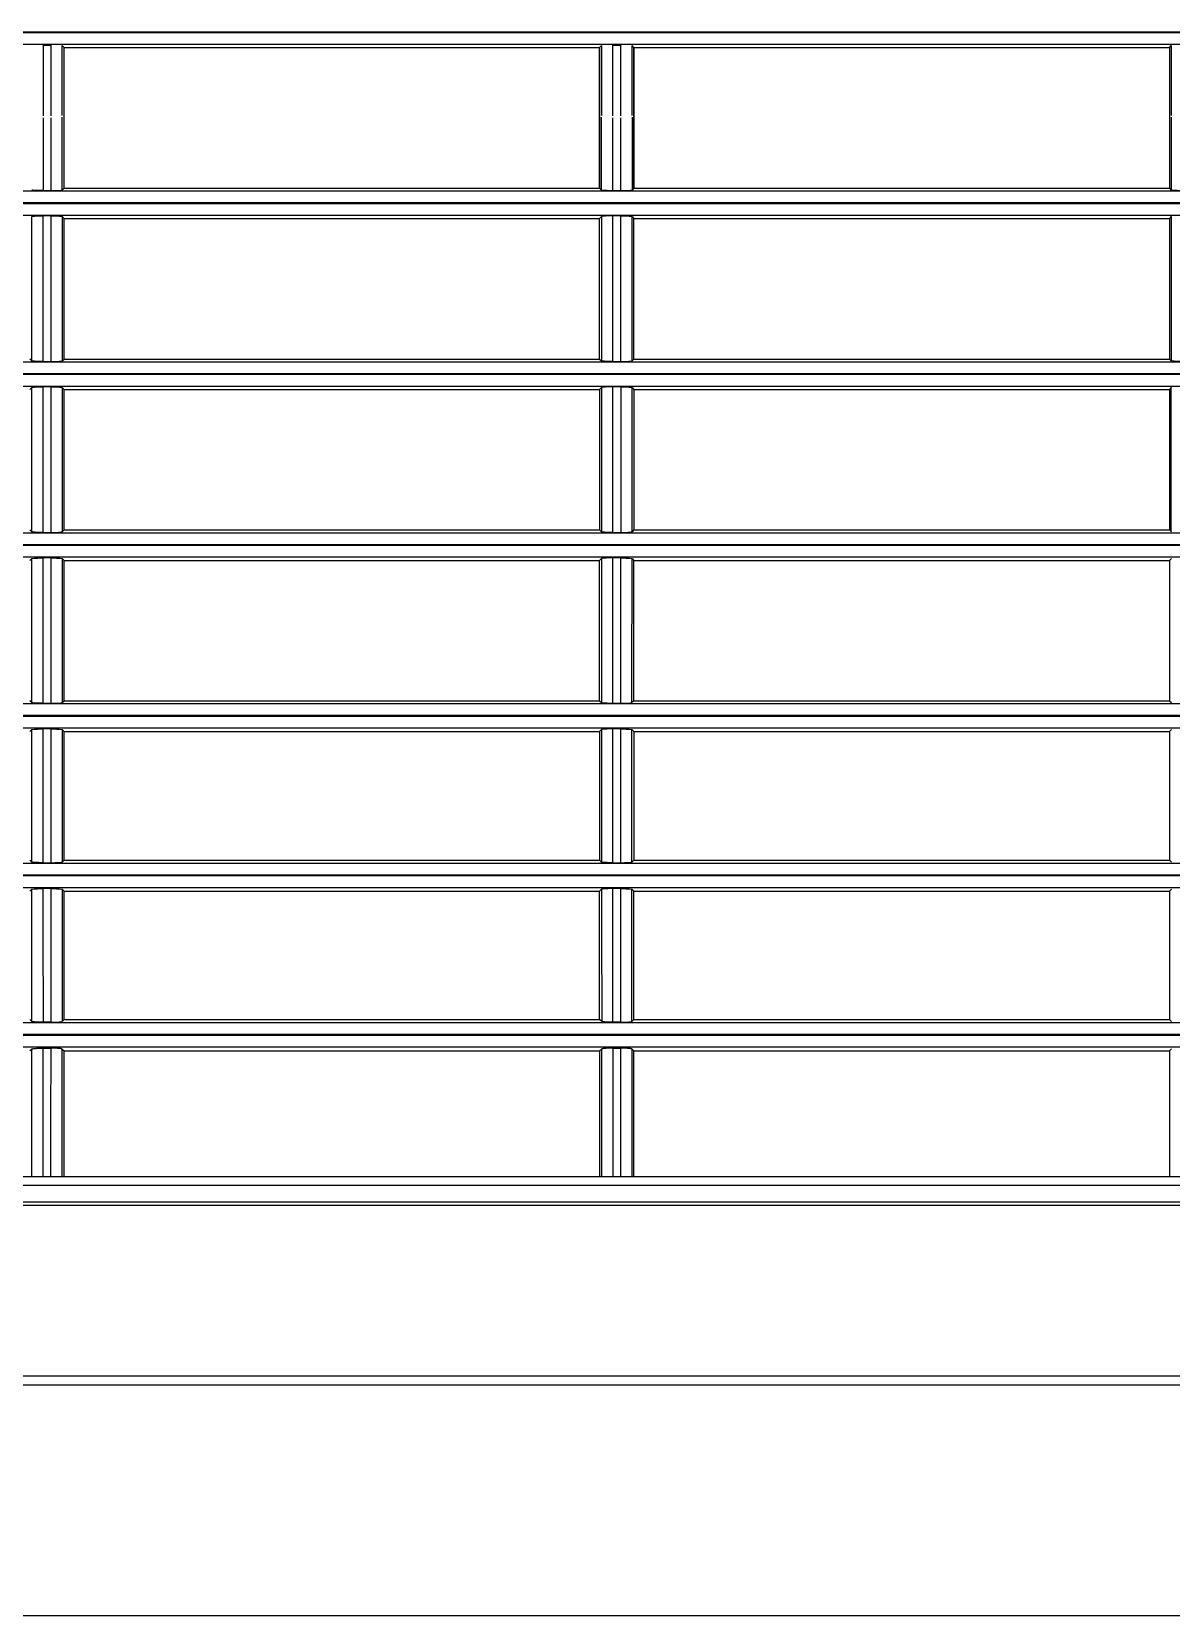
# Model space of a CAD drawing. Header units: millimetres. Extents: x -13830 to 215738, y -24143 to 193994.
# Drawn here: x 53876 to 53976, y 95268.5 to 95407.5 of the extents above; entities that cross this region are included whole.
import ezdxf

# ---------------------------------------------------------------- set-up
doc = ezdxf.new("R2010")
doc.units = ezdxf.units.MM
doc.header["$LTSCALE"] = 100
doc.layers.add('A-Fin-Stone', color=64, linetype='CONTINUOUS')
doc.layers.add('PRANDCM', color=7, linetype='CONTINUOUS')
doc.layers.add('M-2019.7.9', color=6, linetype='CONTINUOUS', lineweight=15)

# ---------------------------------------------------------------- blocks, each defined once
blk = doc.blocks.new('FXAP22-36NVC-F')
at = {"layer": 'PRANDCM', "linetype": 'Continuous'}
for p, q in [((303.89, 449.32), (929.89, 449.32)), ((928.89, 449.42), (304.89, 449.42)), ((928.64, 448.32), (305.14, 448.32)), ((361.73, 448.2), (361.73, 442.06)), ((361.89, 448.04), (361.73, 448.2)), ((408.89, 448.04), (361.89, 448.04)), ((361.89, 448.04), (361.89, 442.06)), ((408.89, 448.04), (409.05, 448.2)), ((408.89, 442.06), (408.89, 448.04)), ((408.89, 448.04), (408.89, 442.1)), ((408.89, 448.04), (408.89, 448.04)), ((409.05, 442.06), (409.05, 448.2)), ((410.05, 448.25), (410.05, 442.05)), ((410.73, 448.25), (410.05, 448.25)), ((410.73, 442.05), (410.73, 448.25)), ((411.73, 448.2), (411.73, 442.06)), ((411.89, 448.04), (411.73, 448.2)), ((411.89, 448.04), (411.89, 448.04)), ((458.89, 448.04), (411.89, 448.04)), ((411.89, 442.06), (411.89, 448.04)), ((411.89, 448.04), (411.89, 442.1)), ((459.05, 448.2), (458.89, 448.04)), ((458.89, 442.06), (458.89, 448.04)), ((459.05, 442.06), (459.05, 448.2)), ((460.73, 448.25), (460.05, 448.25)), ((460.05, 448.25), (460.05, 442.05)), ((460.73, 448.25), (460.73, 442.05)), ((361.89, 442.06), (361.89, 435.68)), ((408.89, 435.68), (408.89, 442.06)), ((408.89, 442.06), (408.89, 435.68)), ((411.89, 442.06), (411.89, 435.68)), ((411.89, 435.68), (411.89, 442.06)), ((458.89, 435.68), (458.89, 442.06)), ((361.73, 441.91), (361.73, 435.52)), ((410.05, 441.87), (410.05, 435.47)), ((459.05, 435.52), (459.05, 441.91)), ((460.05, 441.87), (460.05, 435.47)), ((460.73, 441.87), (460.73, 435.47)), ((305.14, 435.42), (928.64, 435.42)), ((361.89, 435.68), (361.73, 435.52)), ((408.89, 435.68), (361.89, 435.68)), ((408.89, 435.68), (408.89, 435.68)), ((408.89, 435.68), (409.05, 435.52)), ((409.06, 435.51), (409.05, 435.52)), ((409.08, 435.51), (409.06, 435.51)), ((409.11, 435.5), (409.08, 435.51)), ((409.14, 435.5), (409.11, 435.5)), ((409.18, 435.49), (409.14, 435.5)), ((409.23, 435.49), (409.18, 435.49)), ((409.29, 435.48), (409.23, 435.49)), ((409.36, 435.48), (409.29, 435.48)), ((409.43, 435.48), (409.36, 435.48)), ((409.51, 435.48), (409.43, 435.48)), ((409.59, 435.47), (409.51, 435.48)), ((409.68, 435.47), (409.59, 435.47)), ((409.77, 435.47), (409.68, 435.47)), ((409.85, 435.47), (409.77, 435.47)), ((409.95, 435.47), (409.85, 435.47)), ((410.05, 435.47), (409.95, 435.47)), ((410.73, 435.47), (410.05, 435.47)), ((411.89, 435.68), (411.73, 435.52)), ((458.89, 435.68), (411.89, 435.68)), ((411.89, 435.68), (411.89, 435.68)), ((459.05, 435.52), (458.89, 435.68)), ((459.06, 435.51), (459.05, 435.52)), ((459.08, 435.51), (459.06, 435.51)), ((459.11, 435.5), (459.08, 435.51)), ((459.14, 435.5), (459.11, 435.5)), ((459.18, 435.49), (459.14, 435.5)), ((459.23, 435.49), (459.18, 435.49)), ((459.29, 435.48), (459.23, 435.49)), ((459.36, 435.48), (459.29, 435.48)), ((459.43, 435.48), (459.36, 435.48)), ((459.51, 435.48), (459.43, 435.48)), ((459.59, 435.47), (459.51, 435.48)), ((459.68, 435.47), (459.59, 435.47)), ((459.77, 435.47), (459.68, 435.47)), ((459.85, 435.47), (459.77, 435.47)), ((459.95, 435.47), (459.85, 435.47)), ((460.05, 435.47), (459.95, 435.47)), ((460.73, 435.47), (460.05, 435.47)), ((460.73, 435.47), (460.83, 435.47)), ((460.83, 435.47), (460.92, 435.47)), ((460.92, 435.47), (461.01, 435.47)), ((461.01, 435.47), (461.1, 435.47)), ((461.1, 435.47), (461.18, 435.47)), ((461.18, 435.47), (461.27, 435.48)), ((461.27, 435.48), (461.35, 435.48)), ((461.35, 435.48), (461.42, 435.48)), ((461.42, 435.48), (461.48, 435.48)), ((461.48, 435.48), (461.54, 435.49)), ((461.54, 435.49), (461.59, 435.49)), ((461.59, 435.49), (461.64, 435.5)), ((461.64, 435.5), (461.67, 435.5)), ((461.67, 435.5), (461.7, 435.51)), ((461.7, 435.51), (461.72, 435.51)), ((461.72, 435.51), (461.73, 435.52)), ((303.89, 434.32), (929.89, 434.32)), ((929.14, 434.42), (304.64, 434.42)), ((928.64, 433.32), (305.14, 433.32)), ((361.72, 433.21), (361.73, 433.21)), ((361.73, 433.21), (361.89, 433.04)), ((361.89, 433.04), (361.89, 420.68)), ((408.89, 433.04), (361.89, 433.04)), ((409.05, 433.21), (408.89, 433.04)), ((408.89, 420.68), (408.89, 433.04)), ((408.89, 433.04), (408.89, 433.04)), ((409.05, 431.84), (409.05, 433.21)), ((410.05, 433.26), (410.73, 433.26)), ((410.73, 433.26), (410.83, 433.26)), ((410.83, 433.26), (410.92, 433.26)), ((410.92, 433.26), (411.01, 433.25)), ((411.01, 433.25), (411.1, 433.25)), ((411.1, 433.25), (411.19, 433.25)), ((411.19, 433.25), (411.27, 433.25)), ((411.27, 433.25), (411.35, 433.25)), ((411.35, 433.25), (411.42, 433.24)), ((411.42, 433.24), (411.49, 433.24)), ((411.49, 433.24), (411.55, 433.23)), ((411.55, 433.23), (411.6, 433.23)), ((411.6, 433.23), (411.64, 433.23)), ((411.64, 433.23), (411.67, 433.22)), ((411.67, 433.22), (411.7, 433.22)), ((411.7, 433.22), (411.72, 433.21)), ((411.72, 433.21), (411.73, 433.21)), ((411.73, 433.21), (411.89, 433.04)), ((411.73, 433.21), (411.73, 431.84)), ((411.89, 420.68), (411.89, 433.04)), ((411.89, 433.04), (411.89, 433.04)), ((458.89, 433.04), (411.89, 433.04)), ((458.89, 433.04), (459.05, 433.21)), ((458.89, 420.68), (458.89, 433.04)), ((460.05, 433.26), (460.73, 433.26)), ((409.05, 430.54), (409.05, 431.84)), ((411.73, 431.84), (411.73, 430.54)), ((409.05, 429.28), (409.05, 430.54)), ((411.73, 430.54), (411.73, 429.28)), ((409.05, 428.06), (409.05, 429.28)), ((411.73, 429.28), (411.73, 428.06)), ((409.05, 426.85), (409.05, 428.06)), ((409.05, 425.64), (409.05, 426.85)), ((411.73, 428.06), (411.73, 426.85)), ((411.73, 426.85), (411.73, 425.64)), ((409.05, 424.42), (409.05, 425.64)), ((411.73, 425.64), (411.73, 424.42)), ((409.05, 423.17), (409.05, 424.42)), ((411.73, 424.42), (411.73, 423.17)), ((409.05, 421.88), (409.05, 423.17)), ((411.73, 423.17), (411.73, 421.88)), ((409.05, 420.52), (409.05, 421.88)), ((411.73, 421.88), (411.73, 420.52)), ((305.14, 420.42), (928.64, 420.42)), ((361.89, 420.68), (361.73, 420.52)), ((408.89, 420.68), (361.89, 420.68)), ((408.89, 420.68), (409.05, 420.52)), ((408.89, 420.68), (408.89, 420.68)), ((409.06, 420.51), (409.05, 420.52)), ((409.08, 420.51), (409.06, 420.51)), ((409.11, 420.5), (409.08, 420.51)), ((409.14, 420.5), (409.11, 420.5)), ((409.18, 420.5), (409.14, 420.5)), ((409.23, 420.49), (409.18, 420.5)), ((409.29, 420.49), (409.23, 420.49)), ((409.36, 420.48), (409.29, 420.49)), ((409.43, 420.48), (409.36, 420.48)), ((409.51, 420.48), (409.43, 420.48)), ((409.59, 420.48), (409.51, 420.48)), ((409.68, 420.47), (409.59, 420.48)), ((409.77, 420.47), (409.68, 420.47)), ((409.86, 420.47), (409.77, 420.47)), ((409.95, 420.47), (409.86, 420.47)), ((410.05, 420.47), (409.95, 420.47)), ((410.73, 420.47), (410.05, 420.47)), ((411.89, 420.68), (411.73, 420.52)), ((411.89, 420.68), (411.89, 420.68)), ((458.89, 420.68), (411.89, 420.68)), ((459.05, 420.52), (458.89, 420.68)), ((459.06, 420.51), (459.05, 420.52)), ((459.08, 420.51), (459.06, 420.51)), ((459.11, 420.5), (459.08, 420.51)), ((459.14, 420.5), (459.11, 420.5)), ((459.18, 420.5), (459.14, 420.5)), ((459.23, 420.49), (459.18, 420.5)), ((459.29, 420.49), (459.23, 420.49)), ((459.36, 420.48), (459.29, 420.49)), ((459.43, 420.48), (459.36, 420.48)), ((459.51, 420.48), (459.43, 420.48)), ((459.59, 420.48), (459.51, 420.48)), ((459.68, 420.47), (459.59, 420.48)), ((459.77, 420.47), (459.68, 420.47)), ((459.86, 420.47), (459.77, 420.47)), ((459.95, 420.47), (459.86, 420.47)), ((460.05, 420.47), (459.95, 420.47)), ((460.73, 420.47), (460.05, 420.47)), ((460.73, 420.47), (460.83, 420.47)), ((460.83, 420.47), (460.92, 420.47)), ((460.92, 420.47), (461.01, 420.47)), ((461.01, 420.47), (461.1, 420.47)), ((461.1, 420.47), (461.18, 420.48)), ((461.18, 420.48), (461.27, 420.48)), ((461.27, 420.48), (461.34, 420.48)), ((461.34, 420.48), (461.42, 420.48)), ((461.42, 420.48), (461.48, 420.49)), ((461.48, 420.49), (461.54, 420.49)), ((461.54, 420.49), (461.59, 420.5)), ((461.59, 420.5), (461.64, 420.5)), ((461.64, 420.5), (461.67, 420.5)), ((461.67, 420.5), (461.7, 420.51)), ((461.7, 420.51), (461.71, 420.51)), ((461.71, 420.51), (461.73, 420.52)), ((461.73, 420.52), (461.89, 420.68)), ((303.89, 419.32), (929.89, 419.32)), ((929.14, 419.42), (304.64, 419.42)), ((928.64, 418.32), (305.14, 418.32)), ((361.71, 418.2), (361.73, 418.2)), ((361.73, 418.2), (361.89, 418.03)), ((361.89, 418.03), (361.89, 405.69)), ((408.89, 418.03), (361.89, 418.03)), ((409.05, 418.2), (408.89, 418.03)), ((408.89, 418.03), (408.89, 405.69)), ((408.89, 418.03), (408.89, 418.03)), ((409.05, 416.83), (409.05, 418.2)), ((410.05, 418.25), (410.73, 418.25)), ((410.73, 418.25), (410.83, 418.25)), ((410.73, 416.87), (410.73, 418.25)), ((410.83, 418.25), (410.92, 418.25)), ((410.92, 418.25), (411.01, 418.24)), ((411.01, 418.24), (411.1, 418.24)), ((411.1, 418.24), (411.19, 418.24)), ((411.19, 418.24), (411.27, 418.24)), ((411.27, 418.24), (411.35, 418.24)), ((411.35, 418.24), (411.42, 418.23)), ((411.42, 418.23), (411.49, 418.23)), ((411.49, 418.23), (411.55, 418.22)), ((411.55, 418.22), (411.6, 418.22)), ((411.6, 418.22), (411.64, 418.22)), ((411.64, 418.22), (411.67, 418.21)), ((411.67, 418.21), (411.7, 418.21)), ((411.7, 418.21), (411.71, 418.2)), ((411.71, 418.2), (411.73, 418.2)), ((411.73, 418.2), (411.89, 418.03)), ((411.73, 418.2), (411.73, 416.83)), ((411.89, 418.03), (411.89, 405.69)), ((411.89, 418.03), (411.89, 418.03)), ((458.89, 418.03), (411.89, 418.03)), ((458.89, 418.03), (459.05, 418.2)), ((458.89, 405.69), (458.89, 418.03)), ((460.05, 418.25), (460.73, 418.25)), ((461.89, 418.03), (461.73, 418.2)), ((409.05, 415.53), (409.05, 416.83)), ((410.73, 415.56), (410.73, 416.87)), ((411.73, 416.83), (411.73, 415.53)), ((409.05, 414.27), (409.05, 415.53)), ((409.05, 413.05), (409.05, 414.27)), ((410.73, 414.29), (410.73, 415.56)), ((410.73, 413.06), (410.73, 414.29)), ((411.73, 415.53), (411.73, 414.27)), ((411.73, 414.27), (411.73, 413.05)), ((409.05, 411.84), (409.05, 413.05)), ((410.73, 411.84), (410.73, 413.06)), ((411.73, 413.05), (411.73, 411.84)), ((409.05, 410.64), (409.05, 411.84)), ((410.73, 410.63), (410.73, 411.84)), ((411.73, 411.84), (411.73, 410.64)), ((409.05, 409.42), (409.05, 410.64)), ((410.73, 409.4), (410.73, 410.63)), ((411.73, 410.64), (411.72, 409.42)), ((409.05, 408.17), (409.05, 409.42)), ((410.73, 408.14), (410.73, 409.4)), ((411.72, 409.42), (411.72, 408.17)), ((409.05, 406.88), (409.05, 408.17)), ((410.73, 406.84), (410.73, 408.14)), ((411.72, 408.17), (411.72, 406.88)), ((409.05, 405.52), (409.05, 406.88)), ((410.73, 405.47), (410.73, 406.84)), ((411.72, 406.88), (411.72, 405.52)), ((305.14, 405.42), (928.64, 405.42)), ((361.89, 405.69), (361.72, 405.52)), ((408.88, 405.69), (361.89, 405.69)), ((408.88, 405.69), (408.89, 405.69)), ((408.89, 405.69), (409.05, 405.52)), ((409.07, 405.52), (409.05, 405.52)), ((409.08, 405.51), (409.07, 405.52)), ((409.11, 405.51), (409.08, 405.51)), ((409.14, 405.5), (409.11, 405.51)), ((409.19, 405.5), (409.14, 405.5)), ((409.24, 405.5), (409.19, 405.5)), ((409.29, 405.49), (409.24, 405.5)), ((409.36, 405.49), (409.29, 405.49)), ((409.43, 405.48), (409.36, 405.49)), ((409.51, 405.48), (409.43, 405.48)), ((409.59, 405.48), (409.51, 405.48)), ((409.68, 405.48), (409.59, 405.48)), ((409.77, 405.48), (409.68, 405.48)), ((409.86, 405.47), (409.77, 405.48)), ((409.95, 405.47), (409.86, 405.47)), ((410.05, 405.47), (409.95, 405.47)), ((410.73, 405.47), (410.05, 405.47)), ((411.89, 405.69), (411.72, 405.52)), ((458.89, 405.69), (411.89, 405.69)), ((411.89, 405.69), (411.89, 405.69)), ((459.05, 405.52), (458.89, 405.69)), ((459.07, 405.52), (459.05, 405.52)), ((459.08, 405.51), (459.07, 405.52)), ((459.11, 405.51), (459.08, 405.51)), ((459.14, 405.5), (459.11, 405.51)), ((459.19, 405.5), (459.14, 405.5)), ((459.24, 405.5), (459.19, 405.5)), ((459.29, 405.49), (459.24, 405.5)), ((459.36, 405.49), (459.29, 405.49)), ((459.43, 405.48), (459.36, 405.49)), ((459.51, 405.48), (459.43, 405.48)), ((459.59, 405.48), (459.51, 405.48)), ((459.68, 405.48), (459.59, 405.48)), ((459.77, 405.48), (459.68, 405.48)), ((459.86, 405.47), (459.77, 405.48)), ((459.95, 405.47), (459.86, 405.47)), ((460.05, 405.47), (459.95, 405.47)), ((460.73, 405.47), (460.05, 405.47)), ((460.73, 405.47), (460.83, 405.47)), ((460.83, 405.47), (460.92, 405.47)), ((460.92, 405.47), (461.01, 405.48)), ((461.01, 405.48), (461.1, 405.48)), ((461.1, 405.48), (461.18, 405.48)), ((461.18, 405.48), (461.27, 405.48)), ((461.27, 405.48), (461.34, 405.48)), ((461.34, 405.48), (461.42, 405.49)), ((461.42, 405.49), (461.48, 405.49)), ((461.48, 405.49), (461.54, 405.5)), ((461.54, 405.5), (461.59, 405.5)), ((461.59, 405.5), (461.63, 405.5)), ((461.63, 405.5), (461.67, 405.51)), ((461.67, 405.51), (461.69, 405.51)), ((461.69, 405.51), (461.71, 405.52)), ((461.71, 405.52), (461.72, 405.52)), ((461.72, 405.52), (461.89, 405.69)), ((303.89, 404.32), (929.89, 404.32)), ((929.14, 404.42), (304.64, 404.42)), ((928.64, 403.32), (305.14, 403.32)), ((361.72, 403.18), (361.89, 403.02)), ((409.05, 403.18), (408.89, 403.01)), ((409.05, 401.82), (409.05, 403.18)), ((410.05, 403.24), (410.73, 403.24)), ((410.73, 403.24), (410.83, 403.24)), ((410.73, 401.86), (410.73, 403.24)), ((410.83, 403.24), (410.92, 403.23)), ((410.92, 403.23), (411.01, 403.23)), ((411.01, 403.23), (411.1, 403.23)), ((411.1, 403.23), (411.19, 403.23)), ((411.19, 403.23), (411.27, 403.23)), ((411.27, 403.23), (411.35, 403.22)), ((411.35, 403.22), (411.42, 403.22)), ((411.42, 403.22), (411.49, 403.22)), ((411.49, 403.22), (411.55, 403.21)), ((411.55, 403.21), (411.59, 403.21)), ((411.59, 403.21), (411.64, 403.2)), ((411.64, 403.2), (411.67, 403.2)), ((411.67, 403.2), (411.69, 403.19)), ((411.69, 403.19), (411.71, 403.19)), ((411.71, 403.19), (411.72, 403.18)), ((411.72, 403.18), (411.89, 403.01)), ((411.72, 403.18), (411.72, 401.82)), ((458.89, 403.02), (459.05, 403.18)), ((460.05, 403.24), (460.73, 403.24)), ((461.89, 403.02), (461.72, 403.18)), ((361.89, 403.02), (361.89, 390.69)), ((408.88, 403.02), (361.89, 403.02)), ((408.88, 403.02), (408.89, 403.01)), ((408.89, 401.69), (408.89, 403.01)), ((409.05, 400.52), (409.05, 401.82)), ((410.72, 400.55), (410.73, 401.86)), ((411.72, 401.82), (411.72, 400.52)), ((458.89, 403.02), (411.89, 403.02)), ((411.89, 403.02), (411.89, 403.01)), ((411.89, 401.69), (411.89, 403.01)), ((458.89, 390.69), (458.89, 403.02)), ((408.89, 400.42), (408.89, 401.69)), ((408.89, 399.2), (408.89, 400.42)), ((409.05, 399.26), (409.05, 400.52)), ((410.72, 399.28), (410.72, 400.55)), ((411.72, 400.52), (411.72, 399.26)), ((411.89, 400.42), (411.89, 401.69)), ((411.89, 399.2), (411.89, 400.42)), ((408.89, 398.01), (408.89, 399.2)), ((409.05, 398.04), (409.05, 399.26)), ((410.72, 398.05), (410.72, 399.28)), ((411.72, 399.26), (411.72, 398.04)), ((411.89, 398.01), (411.89, 399.2)), ((408.89, 396.83), (408.89, 398.01)), ((409.06, 396.83), (409.05, 398.04)), ((410.72, 396.83), (410.72, 398.05)), ((411.72, 398.04), (411.72, 396.83)), ((411.89, 396.83), (411.89, 398.01)), ((408.89, 395.66), (408.89, 396.83)), ((409.06, 395.63), (409.06, 396.83)), ((410.72, 395.62), (410.72, 396.83)), ((411.72, 396.83), (411.72, 395.63)), ((411.89, 395.66), (411.89, 396.83)), ((408.89, 394.48), (408.89, 395.66)), ((409.06, 394.41), (409.06, 395.63)), ((410.72, 394.39), (410.72, 395.62)), ((411.72, 395.63), (411.72, 394.41)), ((411.89, 394.48), (411.89, 395.66)), ((408.89, 393.26), (408.89, 394.48)), ((409.06, 393.17), (409.06, 394.41)), ((410.72, 393.14), (410.72, 394.39)), ((411.72, 394.41), (411.72, 393.17)), ((411.89, 393.26), (411.89, 394.48)), ((408.89, 392.01), (408.89, 393.26)), ((408.89, 390.7), (408.89, 392.01)), ((409.06, 391.88), (409.06, 393.17)), ((410.72, 391.84), (410.72, 393.14)), ((411.72, 393.17), (411.72, 391.88)), ((411.89, 392.01), (411.89, 393.26)), ((411.89, 390.7), (411.89, 392.01)), ((361.89, 390.69), (361.72, 390.53)), ((408.88, 390.69), (361.89, 390.69)), ((408.88, 390.69), (408.89, 390.7)), ((408.89, 390.7), (409.06, 390.53)), ((409.06, 390.53), (409.06, 391.88)), ((410.72, 390.48), (410.72, 391.84)), ((411.72, 391.88), (411.72, 390.53)), ((411.89, 390.7), (411.72, 390.53)), ((411.89, 390.69), (411.89, 390.7)), ((458.89, 390.69), (411.89, 390.69)), ((459.06, 390.53), (458.89, 390.69)), ((461.72, 390.53), (461.89, 390.69)), ((303.89, 389.32), (929.89, 389.32)), ((929.14, 389.42), (304.64, 389.42)), ((305.14, 390.42), (928.64, 390.42)), ((409.07, 390.52), (409.06, 390.53)), ((409.09, 390.52), (409.07, 390.52)), ((409.11, 390.51), (409.09, 390.52)), ((409.15, 390.51), (409.11, 390.51)), ((409.19, 390.5), (409.15, 390.51)), ((409.24, 390.5), (409.19, 390.5)), ((409.3, 390.5), (409.24, 390.5)), ((409.36, 390.49), (409.3, 390.5)), ((409.43, 390.49), (409.36, 390.49)), ((409.51, 390.49), (409.43, 390.49)), ((409.6, 390.48), (409.51, 390.49)), ((409.68, 390.48), (409.6, 390.48)), ((409.77, 390.48), (409.68, 390.48)), ((409.86, 390.48), (409.77, 390.48)), ((409.95, 390.48), (409.86, 390.48)), ((410.05, 390.48), (409.95, 390.48)), ((410.72, 390.48), (410.05, 390.48)), ((459.07, 390.52), (459.06, 390.53)), ((459.09, 390.52), (459.07, 390.52)), ((459.11, 390.51), (459.09, 390.52)), ((459.15, 390.51), (459.11, 390.51)), ((459.19, 390.5), (459.15, 390.51)), ((459.24, 390.5), (459.19, 390.5)), ((459.3, 390.5), (459.24, 390.5)), ((459.36, 390.49), (459.3, 390.5)), ((459.43, 390.49), (459.36, 390.49)), ((459.51, 390.49), (459.43, 390.49)), ((459.6, 390.48), (459.51, 390.49)), ((459.68, 390.48), (459.6, 390.48)), ((459.77, 390.48), (459.68, 390.48)), ((459.86, 390.48), (459.77, 390.48)), ((459.95, 390.48), (459.86, 390.48)), ((460.05, 390.48), (459.95, 390.48)), ((460.72, 390.48), (460.05, 390.48)), ((460.72, 390.48), (460.82, 390.48)), ((460.82, 390.48), (460.92, 390.48)), ((460.92, 390.48), (461.01, 390.48)), ((461.01, 390.48), (461.1, 390.48)), ((461.1, 390.48), (461.18, 390.48)), ((461.18, 390.48), (461.26, 390.49)), ((461.26, 390.49), (461.34, 390.49)), ((461.34, 390.49), (461.42, 390.49)), ((461.42, 390.49), (461.48, 390.5)), ((461.48, 390.5), (461.54, 390.5)), ((461.54, 390.5), (461.59, 390.5)), ((461.59, 390.5), (461.63, 390.51)), ((461.63, 390.51), (461.67, 390.51)), ((461.67, 390.51), (461.69, 390.52)), ((461.69, 390.52), (461.71, 390.52)), ((461.71, 390.52), (461.72, 390.53)), ((928.64, 388.32), (305.14, 388.32)), ((361.72, 388.17), (361.89, 388)), ((361.89, 388), (361.89, 376.7)), ((408.88, 388), (361.89, 388)), ((408.88, 388), (408.89, 388)), ((409.06, 388.17), (408.89, 388)), ((408.89, 388), (408.89, 376.7)), ((409.06, 386.91), (409.06, 388.17)), ((410.06, 388.22), (410.72, 388.22)), ((410.72, 388.22), (410.83, 388.22)), ((410.72, 386.96), (410.72, 388.22)), ((410.83, 388.22), (410.92, 388.22)), ((410.92, 388.22), (411.01, 388.22)), ((411.01, 388.22), (411.1, 388.22)), ((411.1, 388.22), (411.19, 388.22)), ((411.19, 388.22), (411.27, 388.21)), ((411.27, 388.21), (411.35, 388.21)), ((411.35, 388.21), (411.42, 388.21)), ((411.42, 388.21), (411.49, 388.2)), ((411.49, 388.2), (411.54, 388.2)), ((411.54, 388.2), (411.59, 388.19)), ((411.59, 388.19), (411.63, 388.19)), ((411.63, 388.19), (411.67, 388.19)), ((411.67, 388.19), (411.69, 388.18)), ((411.69, 388.18), (411.71, 388.18)), ((411.71, 388.18), (411.72, 388.17)), ((411.72, 388.17), (411.89, 388)), ((411.72, 388.17), (411.72, 386.91)), ((411.89, 388), (411.89, 376.7)), ((458.89, 388), (411.89, 388)), ((411.89, 388), (411.89, 388)), ((458.89, 388), (459.06, 388.17)), ((458.89, 376.7), (458.89, 388)), ((460.06, 388.22), (460.72, 388.22)), ((461.89, 388), (461.72, 388.17)), ((409.06, 385.72), (409.06, 386.91)), ((410.72, 385.75), (410.72, 386.96)), ((411.72, 386.91), (411.72, 385.72)), ((409.06, 384.56), (409.06, 385.72)), ((410.72, 384.58), (410.72, 385.75)), ((411.72, 385.72), (411.72, 384.56)), ((409.06, 383.44), (409.06, 384.56)), ((410.72, 383.45), (410.72, 384.58)), ((411.72, 384.56), (411.72, 383.44)), ((409.06, 382.33), (409.06, 383.44)), ((409.06, 381.22), (409.06, 382.33)), ((410.72, 382.33), (410.72, 383.45)), ((410.72, 381.21), (410.72, 382.33)), ((411.72, 383.44), (411.72, 382.33)), ((411.72, 382.33), (411.72, 381.22)), ((409.06, 380.1), (409.06, 381.22)), ((410.72, 380.08), (410.72, 381.21)), ((411.72, 381.22), (411.72, 380.1)), ((409.06, 378.96), (409.06, 380.1)), ((410.72, 378.93), (410.72, 380.08)), ((411.72, 380.1), (411.72, 378.96)), ((409.06, 377.77), (409.06, 378.96)), ((410.72, 377.73), (410.72, 378.93)), ((411.72, 378.96), (411.72, 377.77)), ((361.89, 376.7), (361.72, 376.53)), ((408.88, 376.7), (361.89, 376.7)), ((408.88, 376.7), (408.89, 376.7)), ((408.89, 376.7), (409.06, 376.53)), ((409.06, 376.53), (409.06, 377.77)), ((410.72, 376.48), (410.72, 377.73)), ((411.72, 377.77), (411.72, 376.53)), ((411.89, 376.7), (411.72, 376.53)), ((411.89, 376.7), (411.89, 376.7)), ((458.89, 376.7), (411.89, 376.7)), ((459.06, 376.53), (458.89, 376.7)), ((461.72, 376.53), (461.89, 376.7)), ((303.89, 375.32), (929.89, 375.32)), ((929.14, 375.42), (304.64, 375.42)), ((305.14, 376.42), (928.64, 376.42)), ((409.07, 376.53), (409.06, 376.53)), ((409.09, 376.52), (409.07, 376.53)), ((409.12, 376.52), (409.09, 376.52)), ((409.15, 376.51), (409.12, 376.52)), ((409.19, 376.51), (409.15, 376.51)), ((409.24, 376.5), (409.19, 376.51)), ((409.3, 376.5), (409.24, 376.5)), ((409.36, 376.5), (409.3, 376.5)), ((409.44, 376.49), (409.36, 376.5)), ((409.51, 376.49), (409.44, 376.49)), ((409.6, 376.49), (409.51, 376.49)), ((409.68, 376.49), (409.6, 376.49)), ((409.77, 376.48), (409.68, 376.49)), ((409.86, 376.48), (409.77, 376.48)), ((409.96, 376.48), (409.86, 376.48)), ((410.06, 376.48), (409.96, 376.48)), ((410.72, 376.48), (410.06, 376.48)), ((459.07, 376.53), (459.06, 376.53)), ((459.09, 376.52), (459.07, 376.53)), ((459.12, 376.52), (459.09, 376.52)), ((459.15, 376.51), (459.12, 376.52)), ((459.19, 376.51), (459.15, 376.51)), ((459.24, 376.5), (459.19, 376.51)), ((459.3, 376.5), (459.24, 376.5)), ((459.36, 376.5), (459.3, 376.5)), ((459.44, 376.49), (459.36, 376.5)), ((459.51, 376.49), (459.44, 376.49)), ((459.6, 376.49), (459.51, 376.49)), ((459.68, 376.49), (459.6, 376.49)), ((459.77, 376.48), (459.68, 376.49)), ((459.86, 376.48), (459.77, 376.48)), ((459.96, 376.48), (459.86, 376.48)), ((460.06, 376.48), (459.96, 376.48)), ((460.72, 376.48), (460.06, 376.48)), ((460.72, 376.48), (460.82, 376.48)), ((460.82, 376.48), (460.92, 376.48)), ((460.92, 376.48), (461.01, 376.48)), ((461.01, 376.48), (461.1, 376.49)), ((461.1, 376.49), (461.18, 376.49)), ((461.18, 376.49), (461.26, 376.49)), ((461.26, 376.49), (461.34, 376.49)), ((461.34, 376.49), (461.42, 376.5)), ((461.42, 376.5), (461.48, 376.5)), ((461.48, 376.5), (461.54, 376.5)), ((461.54, 376.5), (461.59, 376.51)), ((461.59, 376.51), (461.63, 376.51)), ((461.63, 376.51), (461.66, 376.52)), ((461.66, 376.52), (461.69, 376.52)), ((461.69, 376.52), (461.7, 376.53)), ((461.7, 376.53), (461.72, 376.53)), ((928.64, 374.32), (305.14, 374.32)), ((361.72, 374.16), (361.89, 373.98)), ((361.89, 373.98), (361.89, 362.71)), ((408.88, 373.98), (361.89, 373.98)), ((408.88, 373.98), (408.89, 373.98)), ((409.06, 374.16), (408.89, 373.98)), ((408.89, 362.71), (408.89, 373.98)), ((409.06, 372.9), (409.06, 374.16)), ((410.06, 374.21), (410.72, 374.21)), ((410.72, 372.94), (410.72, 374.21)), ((410.72, 374.21), (410.82, 374.21)), ((410.82, 374.21), (410.92, 374.21)), ((410.92, 374.21), (411.01, 374.21)), ((411.01, 374.21), (411.1, 374.21)), ((411.1, 374.21), (411.19, 374.2)), ((411.19, 374.2), (411.27, 374.2)), ((411.27, 374.2), (411.35, 374.2)), ((411.35, 374.2), (411.42, 374.19)), ((411.42, 374.19), (411.49, 374.19)), ((411.49, 374.19), (411.54, 374.19)), ((411.54, 374.19), (411.59, 374.18)), ((411.59, 374.18), (411.63, 374.18)), ((411.63, 374.18), (411.66, 374.17)), ((411.66, 374.17), (411.69, 374.17)), ((411.69, 374.17), (411.7, 374.16)), ((411.7, 374.16), (411.72, 374.16)), ((411.72, 374.16), (411.89, 373.98)), ((411.72, 374.16), (411.72, 372.9)), ((411.9, 373.98), (411.89, 373.98)), ((411.89, 362.71), (411.89, 373.98)), ((458.89, 373.98), (411.9, 373.98)), ((458.89, 373.98), (459.06, 374.16)), ((458.89, 362.71), (458.89, 373.98)), ((460.06, 374.21), (460.72, 374.21)), ((461.89, 373.98), (461.72, 374.16)), ((409.06, 371.7), (409.06, 372.9)), ((410.72, 371.73), (410.72, 372.94)), ((411.72, 372.9), (411.72, 371.7)), ((409.06, 370.55), (409.06, 371.7)), ((410.72, 370.57), (410.72, 371.73)), ((411.72, 371.7), (411.72, 370.55)), ((409.06, 369.42), (409.06, 370.55)), ((410.72, 369.44), (410.72, 370.57)), ((411.72, 370.55), (411.72, 369.42)), ((409.06, 368.32), (409.06, 369.42)), ((410.72, 368.32), (410.72, 369.44)), ((411.72, 369.42), (411.72, 368.32)), ((409.06, 367.21), (409.06, 368.32)), ((409.06, 366.1), (409.06, 367.21)), ((410.72, 367.2), (410.72, 368.32)), ((410.72, 366.08), (410.72, 367.2)), ((411.72, 367.21), (411.71, 366.1)), ((411.72, 368.32), (411.72, 367.21)), ((409.06, 364.95), (409.06, 366.1)), ((410.72, 364.92), (410.72, 366.08)), ((411.71, 366.1), (411.71, 364.95)), ((409.06, 363.77), (409.06, 364.95)), ((410.72, 363.73), (410.72, 364.92)), ((411.71, 364.95), (411.71, 363.77)), ((409.06, 362.54), (409.06, 363.77)), ((410.72, 362.49), (410.72, 363.73)), ((411.71, 363.77), (411.71, 362.54)), ((929.14, 361.42), (304.64, 361.42)), ((305.14, 362.42), (928.64, 362.42)), ((361.71, 362.54), (361.89, 362.71)), ((408.88, 362.71), (361.89, 362.71)), ((408.88, 362.71), (408.89, 362.71)), ((409.06, 362.54), (408.89, 362.71)), ((409.08, 362.53), (409.06, 362.54)), ((409.1, 362.53), (409.08, 362.53)), ((409.12, 362.52), (409.1, 362.53)), ((409.15, 362.52), (409.12, 362.52)), ((409.19, 362.51), (409.15, 362.52)), ((409.24, 362.51), (409.19, 362.51)), ((409.3, 362.51), (409.24, 362.51)), ((409.36, 362.5), (409.3, 362.51)), ((409.44, 362.5), (409.36, 362.5)), ((409.51, 362.5), (409.44, 362.5)), ((409.6, 362.49), (409.51, 362.5)), ((409.68, 362.49), (409.6, 362.49)), ((409.77, 362.49), (409.68, 362.49)), ((409.86, 362.49), (409.77, 362.49)), ((409.96, 362.49), (409.86, 362.49)), ((410.06, 362.49), (409.96, 362.49)), ((410.06, 362.49), (410.72, 362.49)), ((411.71, 362.54), (411.89, 362.71)), ((411.9, 362.71), (411.89, 362.71)), ((458.89, 362.71), (411.9, 362.71)), ((458.89, 362.71), (459.06, 362.54)), ((459.08, 362.53), (459.06, 362.54)), ((459.1, 362.53), (459.08, 362.53)), ((459.12, 362.52), (459.1, 362.53)), ((459.15, 362.52), (459.12, 362.52)), ((459.19, 362.51), (459.15, 362.52)), ((459.24, 362.51), (459.19, 362.51)), ((459.3, 362.51), (459.24, 362.51)), ((459.36, 362.5), (459.3, 362.51)), ((459.44, 362.5), (459.36, 362.5)), ((459.51, 362.5), (459.44, 362.5)), ((459.6, 362.49), (459.51, 362.5)), ((459.68, 362.49), (459.6, 362.49)), ((459.77, 362.49), (459.68, 362.49)), ((459.86, 362.49), (459.77, 362.49)), ((459.96, 362.49), (459.86, 362.49)), ((460.06, 362.49), (459.96, 362.49)), ((460.06, 362.49), (460.72, 362.49)), ((460.72, 362.49), (460.82, 362.49)), ((460.82, 362.49), (460.91, 362.49)), ((460.91, 362.49), (461.01, 362.49)), ((461.01, 362.49), (461.09, 362.49)), ((461.09, 362.49), (461.18, 362.49)), ((461.18, 362.49), (461.26, 362.5)), ((461.26, 362.5), (461.34, 362.5)), ((461.34, 362.5), (461.41, 362.5)), ((461.41, 362.5), (461.48, 362.51)), ((461.48, 362.51), (461.54, 362.51)), ((461.54, 362.51), (461.59, 362.51)), ((461.59, 362.51), (461.63, 362.52)), ((461.63, 362.52), (461.66, 362.52)), ((461.66, 362.52), (461.68, 362.53)), ((461.68, 362.53), (461.7, 362.53)), ((461.7, 362.53), (461.71, 362.54)), ((461.89, 362.71), (461.71, 362.54)), ((303.89, 361.32), (929.89, 361.32)), ((928.64, 360.32), (305.13, 360.32)), ((361.89, 359.96), (361.71, 360.14)), ((408.88, 359.96), (409.07, 360.14)), ((409.07, 360.14), (409.08, 360.15)), ((409.08, 360.15), (409.1, 360.15)), ((409.1, 360.15), (409.12, 360.16)), ((409.12, 360.16), (409.15, 360.16)), ((409.15, 360.16), (409.19, 360.17)), ((409.19, 360.17), (409.24, 360.17)), ((409.24, 360.17), (409.29, 360.18)), ((409.29, 360.18), (409.36, 360.18)), ((409.36, 360.18), (409.43, 360.18)), ((409.43, 360.18), (409.5, 360.19)), ((409.5, 360.19), (409.59, 360.19)), ((409.59, 360.19), (409.68, 360.19)), ((409.68, 360.19), (409.77, 360.19)), ((409.77, 360.19), (409.86, 360.2)), ((409.86, 360.2), (409.96, 360.2)), ((409.96, 360.2), (410.06, 360.2)), ((410.71, 360.2), (410.06, 360.2)), ((410.71, 360.2), (410.82, 360.2)), ((410.71, 358.98), (410.71, 360.2)), ((410.82, 360.2), (410.92, 360.2)), ((410.92, 360.2), (411.01, 360.19)), ((411.01, 360.19), (411.1, 360.19)), ((411.1, 360.19), (411.19, 360.19)), ((411.19, 360.19), (411.27, 360.19)), ((411.27, 360.19), (411.35, 360.18)), ((411.35, 360.18), (411.42, 360.18)), ((411.42, 360.18), (411.49, 360.18)), ((411.49, 360.18), (411.54, 360.17)), ((411.54, 360.17), (411.59, 360.17)), ((411.59, 360.17), (411.63, 360.16)), ((411.63, 360.16), (411.66, 360.16)), ((411.66, 360.16), (411.68, 360.15)), ((411.68, 360.15), (411.7, 360.15)), ((411.7, 360.15), (411.71, 360.14)), ((411.89, 359.96), (411.71, 360.14)), ((459.07, 360.14), (458.89, 359.96)), ((459.07, 360.14), (459.08, 360.15)), ((459.08, 360.15), (459.1, 360.15)), ((459.1, 360.15), (459.12, 360.16)), ((459.12, 360.16), (459.15, 360.16)), ((459.15, 360.16), (459.19, 360.17)), ((459.19, 360.17), (459.24, 360.17)), ((459.24, 360.17), (459.29, 360.18)), ((459.29, 360.18), (459.36, 360.18)), ((459.36, 360.18), (459.43, 360.18)), ((459.43, 360.18), (459.5, 360.19)), ((459.5, 360.19), (459.59, 360.19)), ((459.59, 360.19), (459.68, 360.19)), ((459.68, 360.19), (459.77, 360.19)), ((459.77, 360.19), (459.86, 360.2)), ((459.86, 360.2), (459.96, 360.2)), ((459.96, 360.2), (460.06, 360.2)), ((460.71, 360.2), (460.06, 360.2)), ((460.82, 360.2), (460.71, 360.2)), ((460.92, 360.2), (460.82, 360.2)), ((461.01, 360.19), (460.92, 360.2)), ((461.1, 360.19), (461.01, 360.19)), ((461.19, 360.19), (461.1, 360.19)), ((461.27, 360.19), (461.19, 360.19)), ((461.35, 360.18), (461.27, 360.19)), ((461.42, 360.18), (461.35, 360.18)), ((461.49, 360.18), (461.42, 360.18)), ((461.54, 360.17), (461.49, 360.18)), ((461.59, 360.17), (461.54, 360.17)), ((461.63, 360.16), (461.59, 360.17)), ((461.66, 360.16), (461.63, 360.16)), ((461.68, 360.15), (461.66, 360.16)), ((461.7, 360.15), (461.68, 360.15)), ((461.71, 360.14), (461.7, 360.15)), ((461.71, 360.14), (461.89, 359.96)), ((361.89, 359.96), (361.89, 348.92)), ((408.88, 359.96), (361.89, 359.96)), ((408.88, 359.96), (408.88, 359.96)), ((408.88, 358.76), (408.88, 359.96)), ((408.88, 357.62), (408.88, 358.76)), ((410.71, 357.81), (410.71, 358.98)), ((411.9, 359.96), (411.89, 359.96)), ((458.89, 359.96), (411.9, 359.96)), ((458.89, 348.92), (458.89, 359.96)), ((408.88, 356.53), (408.88, 357.62)), ((410.71, 356.69), (410.71, 357.81)), ((408.88, 355.46), (408.88, 356.53)), ((410.71, 355.6), (410.71, 356.69)), ((408.88, 354.41), (408.88, 355.46)), ((410.71, 354.52), (410.71, 355.6)), ((410.71, 353.45), (410.71, 354.52)), ((408.88, 353.36), (408.88, 354.41)), ((408.88, 352.3), (408.88, 353.36)), ((410.71, 352.37), (410.71, 353.45)), ((408.88, 351.21), (408.88, 352.3)), ((410.71, 351.26), (410.71, 352.37)), ((408.88, 350.09), (408.88, 351.21)), ((410.71, 350.12), (410.71, 351.26)), ((305.14, 348.92), (928.64, 348.92)), ((408.88, 348.92), (408.88, 350.09)), ((410.71, 348.92), (410.71, 350.12)), ((928.89, 348.19), (304.89, 348.19)), ((303.14, 346.69), (930.64, 346.69)), ((929.09, 346.42), (304.69, 346.42)), ((310.12, 331.42), (922.57, 331.42)), ((922.57, 330.66), (310.12, 330.66)), ((1042.62, 310.42), (293.16, 310.42))]:
    blk.add_line(p, q, dxfattribs=at)
for centre, radius, start, end in [((396312.66, 464.4), 395903.61, 180.003254, 180.00418), ((-390363.97, 463.55), 390774.7, 359.995882, 359.996822), ((-395484.44, 464.4), 395896.17, 359.99582, 359.996746), ((360.87, 442.61), 7.15, 268.8355, 276.8584), ((410.87, 442.61), 7.15, 268.8355, 276.8584), ((-355809.09, 462.38), 356170.81, 359.993266, 359.995307), ((409.91, 426.13), 7.13, 88.8617, 96.9066), ((368363.77, 462.98), 367953.72, 180.004629, 180.00662), ((-442583.72, 470.35), 442994.45, 359.993549, 359.995203), ((459.91, 426.13), 7.13, 88.8617, 96.9066), ((357939.88, 462.51), 357480.84, 180.004697, 180.006731), ((368413.9, 462.98), 367953.85, 180.004629, 180.00662), ((460.87, 426.13), 7.13, 83.0934, 91.1383), ((-367493.2, 462.98), 367953.93, 359.99338, 359.995371), ((-357019.18, 462.51), 357480.91, 359.993269, 359.995303), ((360.87, 427.61), 7.14, 268.8488, 276.8731), ((410.87, 427.61), 7.14, 268.8488, 276.8731), ((-322931.79, 459.25), 323293.52, 359.990479, 359.992725), ((409.91, 411.13), 7.12, 88.8905, 96.9476), ((339110.42, 460.71), 338700.38, 180.007183, 180.009344), ((459.91, 411.13), 7.12, 88.8905, 96.9476), ((325662.6, 459.53), 325203.55, 180.007282, 180.009514), ((339159.94, 460.71), 338699.9, 180.007183, 180.009344), ((460.87, 411.13), 7.12, 83.0524, 91.1095), ((-338239.15, 460.71), 338699.88, 359.990656, 359.992817), ((-324741.88, 459.53), 325203.61, 359.990486, 359.992718), ((410.87, 412.61), 7.14, 268.8715, 276.8999), ((409.92, 396.13), 7.1, 88.9305, 97.0017), ((304128.1, 456.34), 303718.05, 180.010017, 180.012424), ((459.92, 396.13), 7.1, 88.9305, 97.0017), ((281248.54, 452.76), 280789.49, 180.010116, 180.012699), ((304177.73, 456.34), 303717.68, 180.010017, 180.012424), ((-303256.94, 456.34), 303717.67, 359.987576, 359.989983), ((460.86, 396.13), 7.1, 82.9983, 91.0695), ((-280327.81, 452.76), 280789.53, 359.987301, 359.989884), ((410.86, 397.61), 7.14, 268.9047, 276.9394), ((409.93, 381.13), 7.09, 88.9837, 97.0701), ((267902.57, 450.21), 267492.52, 180.013277, 180.015792), ((459.93, 381.13), 7.09, 88.9837, 97.0701), ((241423.59, 444.46), 240964.54, 180.013383, 180.01615), ((267952.24, 450.21), 267492.19, 180.013277, 180.015792), ((460.85, 381.13), 7.09, 82.9299, 91.0163), ((-267031.45, 450.21), 267492.18, 359.984208, 359.986723), ((-240502.75, 444.46), 240964.48, 359.98385, 359.986617), ((410.85, 383.61), 7.13, 268.9468, 276.9889), ((409.94, 367.13), 7.08, 89.0477, 97.1485), ((227797.65, 441.05), 227387.6, 180.016841, 180.019795), ((459.94, 367.13), 7.08, 89.0477, 97.1485), ((200468.75, 433.34), 200009.7, 180.016955, 180.020283), ((227847.53, 441.05), 227387.48, 180.016841, 180.019795), ((460.84, 367.13), 7.08, 82.8515, 90.9523), ((-226926.7, 441.05), 227387.42, 359.980205, 359.983159), ((-199548.01, 433.34), 200009.74, 359.979717, 359.983045), ((410.84, 369.61), 7.12, 269.0016, 277.0519), ((157077.02, 418.19), 156667.97, 180.02123, 180.025334), ((189254.77, 429.91), 188844.72, 180.02115, 180.024572), ((-155905.11, 418.05), 156316.83, 359.974661, 359.978774), ((157127.1, 418.19), 156668.04, 180.02123, 180.025334), ((189304.92, 429.91), 188844.87, 180.02115, 180.024572), ((-188384.12, 429.91), 188844.85, 359.975428, 359.97885), ((-156206.33, 418.19), 156668.05, 359.974666, 359.97877), ((856477.89, 410.21), 856066, 180.003363, 180.004102)]:
    blk.add_arc(centre, radius, start, end, dxfattribs=at)
blk = doc.blocks.new('A$C42397DEC')
at = {"layer": 'M-2019.7.9', "xscale": -1, "rotation": 359.9999999999976}
blk.add_blockref('FXAP22-36NVC-F', (12494.13, -9840.42), dxfattribs=at)

msp = doc.modelspace()

# ---------------------------------------------------------------- block references
at = {"layer": 'A-Fin-Stone'}
msp.add_blockref('A$C42397DEC', (41843.59, 104798.53), dxfattribs=at)

doc.saveas('drawing.dxf')
